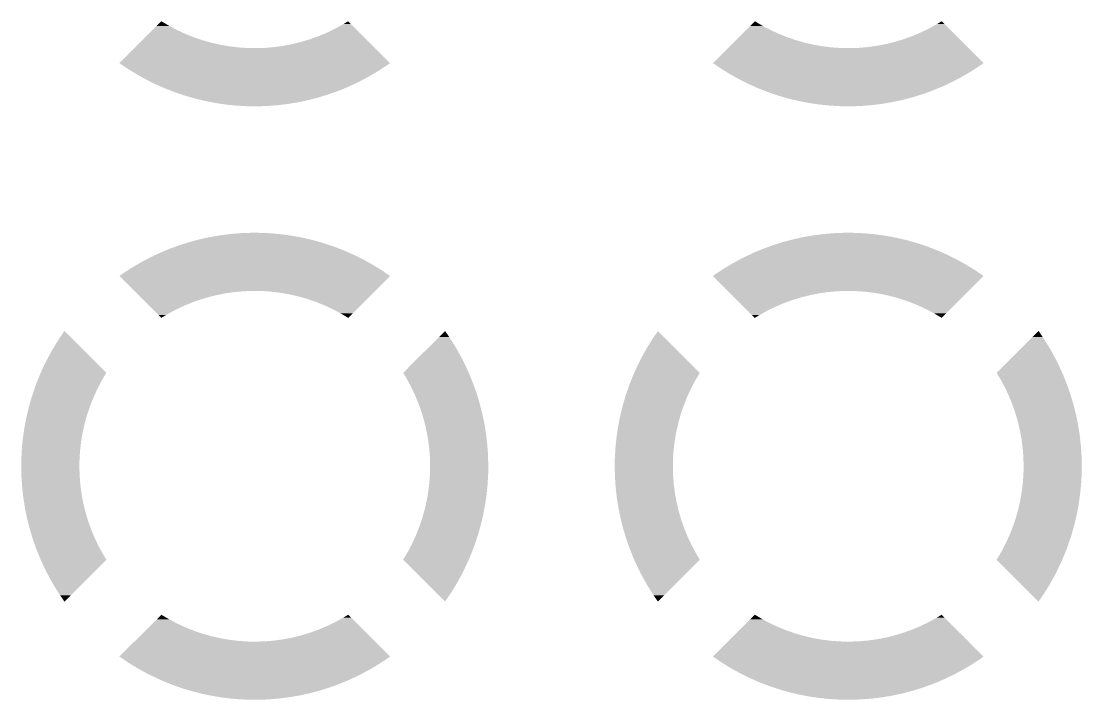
# Model space of a CAD drawing. Extents: x 295 to 953, y 10 to 290.
# Drawn here: x 515.6 to 520.139, y 120.134 to 123.038 of the extents above; entities that cross this region are included whole.
import ezdxf

# ---------------------------------------------------------------- set-up
doc = ezdxf.new("R2010")
doc.units = 0
doc.header["$LTSCALE"] = 5
doc.header["$MEASUREMENT"] = 0
doc.layers.get('0').update_dxf_attribs({"linetype": 'CONTINUOUS', "lineweight": 25})

msp = doc.modelspace()

# ---------------------------------------------------------------- linework, layer by layer
for points in [[(516.1617, 123), (516.1799, 123.0182), (516.2679, 123), (516.2334, 123.0182)], [(516.1799, 123.0182), (516.1998, 123.0381), (516.2334, 123.0182), (516.1998, 123.0381)], [(516.9104, 122.99), (516.9455, 123.0071), (517.0477, 122.99), (517.0306, 123.0071)], [(516.9455, 123.0071), (516.9797, 123.026), (517.0306, 123.0071), (517.0117, 123.026)], [(516.9797, 123.026), (516.9996, 123.0381), (517.0117, 123.026), (516.9996, 123.0381)], [(518.7017, 123), (518.7199, 123.0182), (518.8079, 123), (518.7734, 123.0182)], [(518.7199, 123.0182), (518.7398, 123.0381), (518.7734, 123.0182), (518.7398, 123.0381)], [(519.4504, 122.99), (519.4855, 123.0071), (519.5877, 122.99), (519.5706, 123.0071)], [(519.4855, 123.0071), (519.5197, 123.026), (519.5706, 123.0071), (519.5517, 123.026)], [(519.5197, 123.026), (519.5396, 123.0381), (519.5517, 123.026), (519.5396, 123.0381)], [(516.1183, 122.9566), (516.1309, 122.9692), (516.3767, 122.9566), (516.3397, 122.9692)], [(516.1309, 122.9692), (516.1454, 122.9837), (516.3397, 122.9692), (516.3034, 122.9837)], [(516.1454, 122.9837), (516.1617, 123), (516.3034, 122.9837), (516.2679, 123)], [(516.8004, 122.9501), (516.8377, 122.9615), (517.0877, 122.9501), (517.0762, 122.9615)], [(516.8377, 122.9615), (516.8744, 122.9748), (517.0762, 122.9615), (517.0629, 122.9748)], [(516.8744, 122.9748), (516.9104, 122.99), (517.0629, 122.9748), (517.0477, 122.99)], [(518.6583, 122.9566), (518.6709, 122.9692), (518.9167, 122.9566), (518.8797, 122.9692)], [(518.6709, 122.9692), (518.6854, 122.9837), (518.8797, 122.9692), (518.8434, 122.9837)], [(518.6854, 122.9837), (518.7017, 123), (518.8434, 122.9837), (518.8079, 123)], [(519.3404, 122.9501), (519.3777, 122.9615), (519.6277, 122.9501), (519.6162, 122.9615)], [(519.3777, 122.9615), (519.4144, 122.9748), (519.6162, 122.9615), (519.6029, 122.9748)], [(519.4144, 122.9748), (519.4504, 122.99), (519.6029, 122.9748), (519.5877, 122.99)], [(516.0204, 122.8588), (516.0844, 122.9228), (517.1789, 122.8588), (517.1149, 122.9228)], [(516.0844, 122.9228), (516.0851, 122.9234), (516.6076, 122.9228), (516.5685, 122.9234)], [(516.0851, 122.9234), (516.0877, 122.926), (516.5685, 122.9234), (516.5296, 122.926)], [(516.0877, 122.926), (516.0924, 122.9307), (516.5296, 122.926), (516.4908, 122.9307)], [(516.0924, 122.9307), (516.099, 122.9373), (516.4908, 122.9307), (516.4523, 122.9373)], [(516.099, 122.9373), (516.1077, 122.946), (516.4523, 122.9373), (516.4142, 122.946)], [(516.1077, 122.946), (516.1183, 122.9566), (516.4142, 122.946), (516.3767, 122.9566)], [(516.6076, 122.9228), (516.6466, 122.9242), (517.1149, 122.9228), (517.1135, 122.9242)], [(516.6466, 122.9242), (516.6855, 122.9277), (517.1135, 122.9242), (517.1101, 122.9277)], [(516.6855, 122.9277), (516.7241, 122.9331), (517.1101, 122.9277), (517.1046, 122.9331)], [(516.7241, 122.9331), (516.7625, 122.9406), (517.1046, 122.9331), (517.0971, 122.9406)], [(516.7625, 122.9406), (516.8004, 122.9501), (517.0971, 122.9406), (517.0877, 122.9501)], [(518.5604, 122.8588), (518.6244, 122.9228), (519.7189, 122.8588), (519.6549, 122.9228)], [(518.6244, 122.9228), (518.6251, 122.9234), (519.1476, 122.9228), (519.1085, 122.9234)], [(518.6251, 122.9234), (518.6277, 122.926), (519.1085, 122.9234), (519.0696, 122.926)], [(518.6277, 122.926), (518.6324, 122.9307), (519.0696, 122.926), (519.0308, 122.9307)], [(518.6324, 122.9307), (518.639, 122.9373), (519.0308, 122.9307), (518.9923, 122.9373)], [(518.639, 122.9373), (518.6477, 122.946), (518.9923, 122.9373), (518.9542, 122.946)], [(518.6477, 122.946), (518.6583, 122.9566), (518.9542, 122.946), (518.9167, 122.9566)], [(519.1476, 122.9228), (519.1866, 122.9242), (519.6549, 122.9228), (519.6535, 122.9242)], [(519.1866, 122.9242), (519.2255, 122.9277), (519.6535, 122.9242), (519.6501, 122.9277)], [(519.2255, 122.9277), (519.2641, 122.9331), (519.6501, 122.9277), (519.6446, 122.9331)], [(519.2641, 122.9331), (519.3025, 122.9406), (519.6446, 122.9331), (519.6371, 122.9406)], [(519.3025, 122.9406), (519.3404, 122.9501), (519.6371, 122.9406), (519.6277, 122.9501)], [(516.0364, 122.848), (516.0204, 122.8588), (517.1634, 122.848), (517.1789, 122.8588)], [(516.0578, 122.8335), (516.0364, 122.848), (517.1412, 122.8335), (517.1634, 122.848)], [(516.0742, 122.8234), (516.0578, 122.8335), (517.1257, 122.8234), (517.1412, 122.8335)], [(518.5764, 122.848), (518.5604, 122.8588), (519.7034, 122.848), (519.7189, 122.8588)], [(518.5978, 122.8335), (518.5764, 122.848), (519.6812, 122.8335), (519.7034, 122.848)], [(518.6142, 122.8234), (518.5978, 122.8335), (519.6657, 122.8234), (519.6812, 122.8335)], [(516.0962, 122.8099), (516.0742, 122.8234), (517.1027, 122.8099), (517.1257, 122.8234)], [(516.1131, 122.8006), (516.0962, 122.8099), (517.0868, 122.8006), (517.1027, 122.8099)], [(516.1356, 122.7881), (516.1131, 122.8006), (517.0633, 122.7881), (517.0868, 122.8006)], [(516.153, 122.7795), (516.1356, 122.7881), (517.047, 122.7795), (517.0633, 122.7881)], [(516.176, 122.7681), (516.153, 122.7795), (517.0229, 122.7681), (517.047, 122.7795)], [(518.6362, 122.8099), (518.6142, 122.8234), (519.6427, 122.8099), (519.6657, 122.8234)], [(518.6531, 122.8006), (518.6362, 122.8099), (519.6268, 122.8006), (519.6427, 122.8099)], [(518.6756, 122.7881), (518.6531, 122.8006), (519.6033, 122.7881), (519.6268, 122.8006)], [(518.693, 122.7795), (518.6756, 122.7881), (519.587, 122.7795), (519.6033, 122.7881)], [(518.716, 122.7681), (518.693, 122.7795), (519.5629, 122.7681), (519.587, 122.7795)], [(516.1938, 122.7602), (516.176, 122.7681), (517.0063, 122.7602), (517.0229, 122.7681)], [(516.2172, 122.7499), (516.1938, 122.7602), (516.9816, 122.7499), (517.0063, 122.7602)], [(516.2354, 122.7428), (516.2172, 122.7499), (516.9647, 122.7428), (516.9816, 122.7499)], [(516.2592, 122.7336), (516.2354, 122.7428), (516.9395, 122.7336), (516.9647, 122.7428)], [(518.7338, 122.7602), (518.716, 122.7681), (519.5463, 122.7602), (519.5629, 122.7681)], [(518.7572, 122.7499), (518.7338, 122.7602), (519.5216, 122.7499), (519.5463, 122.7602)], [(518.7754, 122.7428), (518.7572, 122.7499), (519.5047, 122.7428), (519.5216, 122.7499)], [(518.7992, 122.7336), (518.7754, 122.7428), (519.4795, 122.7336), (519.5047, 122.7428)], [(516.2778, 122.7273), (516.2592, 122.7336), (516.9224, 122.7273), (516.9395, 122.7336)], [(516.3019, 122.7192), (516.2778, 122.7273), (516.8967, 122.7192), (516.9224, 122.7273)], [(516.3209, 122.7137), (516.3019, 122.7192), (516.8794, 122.7137), (516.8967, 122.7192)], [(516.3452, 122.7068), (516.3209, 122.7137), (516.8532, 122.7068), (516.8794, 122.7137)], [(516.3646, 122.7021), (516.3452, 122.7068), (516.8359, 122.7021), (516.8532, 122.7068)], [(516.389, 122.6963), (516.3646, 122.7021), (516.8092, 122.6963), (516.8359, 122.7021)], [(516.4089, 122.6925), (516.389, 122.6963), (516.7918, 122.6925), (516.8092, 122.6963)], [(516.4333, 122.6878), (516.4089, 122.6925), (516.7646, 122.6878), (516.7918, 122.6925)], [(518.8178, 122.7273), (518.7992, 122.7336), (519.4624, 122.7273), (519.4795, 122.7336)], [(518.8419, 122.7192), (518.8178, 122.7273), (519.4367, 122.7192), (519.4624, 122.7273)], [(518.8609, 122.7137), (518.8419, 122.7192), (519.4194, 122.7137), (519.4367, 122.7192)], [(518.8852, 122.7068), (518.8609, 122.7137), (519.3932, 122.7068), (519.4194, 122.7137)], [(518.9046, 122.7021), (518.8852, 122.7068), (519.3759, 122.7021), (519.3932, 122.7068)], [(518.929, 122.6963), (518.9046, 122.7021), (519.3492, 122.6963), (519.3759, 122.7021)], [(518.9489, 122.6925), (518.929, 122.6963), (519.3318, 122.6925), (519.3492, 122.6963)], [(518.9733, 122.6878), (518.9489, 122.6925), (519.3046, 122.6878), (519.3318, 122.6925)], [(516.4537, 122.6848), (516.4333, 122.6878), (516.7474, 122.6848), (516.7646, 122.6878)], [(516.4779, 122.6813), (516.4537, 122.6848), (516.7195, 122.6813), (516.7474, 122.6848)], [(516.4991, 122.6791), (516.4779, 122.6813), (516.7027, 122.6791), (516.7195, 122.6813)], [(516.5227, 122.6768), (516.4991, 122.6791), (516.6736, 122.6768), (516.7027, 122.6791)], [(516.5461, 122.6755), (516.5227, 122.6768), (516.6578, 122.6755), (516.6736, 122.6768)], [(516.5677, 122.6743), (516.5461, 122.6755), (516.6247, 122.6743), (516.6578, 122.6755)], [(516.6128, 122.6739), (516.5677, 122.6743), (516.6128, 122.6739), (516.6247, 122.6743)], [(518.9937, 122.6848), (518.9733, 122.6878), (519.2874, 122.6848), (519.3046, 122.6878)], [(519.0179, 122.6813), (518.9937, 122.6848), (519.2595, 122.6813), (519.2874, 122.6848)], [(519.0391, 122.6791), (519.0179, 122.6813), (519.2427, 122.6791), (519.2595, 122.6813)], [(519.0627, 122.6768), (519.0391, 122.6791), (519.2136, 122.6768), (519.2427, 122.6791)], [(519.0861, 122.6755), (519.0627, 122.6768), (519.1978, 122.6755), (519.2136, 122.6768)], [(519.1077, 122.6743), (519.0861, 122.6755), (519.1647, 122.6743), (519.1978, 122.6755)], [(519.1528, 122.6739), (519.1077, 122.6743), (519.1528, 122.6739), (519.1647, 122.6743)], [(516.32, 122.0929), (516.3462, 122.0999), (516.8785, 122.0929), (516.8542, 122.0999)], [(516.3462, 122.0999), (516.3635, 122.1045), (516.8542, 122.0999), (516.8348, 122.1045)], [(516.3635, 122.1045), (516.3902, 122.1103), (516.8348, 122.1045), (516.8103, 122.1103)], [(516.3902, 122.1103), (516.4075, 122.1141), (516.8103, 122.1103), (516.7905, 122.1141)], [(516.4075, 122.1141), (516.4347, 122.1188), (516.7905, 122.1141), (516.7661, 122.1188)], [(516.4347, 122.1188), (516.4519, 122.1218), (516.7661, 122.1188), (516.7457, 122.1218)], [(516.4519, 122.1218), (516.4799, 122.1253), (516.7457, 122.1218), (516.7215, 122.1253)], [(516.4799, 122.1253), (516.4967, 122.1275), (516.7215, 122.1253), (516.7003, 122.1275)], [(516.4967, 122.1275), (516.5258, 122.1298), (516.7003, 122.1275), (516.6767, 122.1298)], [(516.5258, 122.1298), (516.5416, 122.1311), (516.6767, 122.1298), (516.6533, 122.1311)], [(516.5416, 122.1311), (516.5747, 122.1323), (516.6533, 122.1311), (516.6317, 122.1323)], [(516.5747, 122.1323), (516.5866, 122.1327), (516.6317, 122.1323), (516.5866, 122.1327)], [(518.86, 122.0929), (518.8862, 122.0999), (519.4185, 122.0929), (519.3942, 122.0999)], [(518.8862, 122.0999), (518.9035, 122.1045), (519.3942, 122.0999), (519.3748, 122.1045)], [(518.9035, 122.1045), (518.9302, 122.1103), (519.3748, 122.1045), (519.3503, 122.1103)], [(518.9302, 122.1103), (518.9475, 122.1141), (519.3503, 122.1103), (519.3305, 122.1141)], [(518.9475, 122.1141), (518.9747, 122.1188), (519.3305, 122.1141), (519.3061, 122.1188)], [(518.9747, 122.1188), (518.9919, 122.1218), (519.3061, 122.1188), (519.2857, 122.1218)], [(518.9919, 122.1218), (519.0199, 122.1253), (519.2857, 122.1218), (519.2615, 122.1253)], [(519.0199, 122.1253), (519.0367, 122.1275), (519.2615, 122.1253), (519.2403, 122.1275)], [(519.0367, 122.1275), (519.0658, 122.1298), (519.2403, 122.1275), (519.2167, 122.1298)], [(519.0658, 122.1298), (519.0816, 122.1311), (519.2167, 122.1298), (519.1933, 122.1311)], [(519.0816, 122.1311), (519.1147, 122.1323), (519.1933, 122.1311), (519.1717, 122.1323)], [(519.1147, 122.1323), (519.1266, 122.1327), (519.1717, 122.1323), (519.1266, 122.1327)], [(516.1931, 122.0464), (516.2178, 122.0567), (517.0056, 122.0464), (516.9822, 122.0567)], [(516.2178, 122.0567), (516.2347, 122.0638), (516.9822, 122.0567), (516.964, 122.0638)], [(516.2347, 122.0638), (516.2599, 122.073), (516.964, 122.0638), (516.9402, 122.073)], [(516.2599, 122.073), (516.277, 122.0793), (516.9402, 122.073), (516.9216, 122.0793)], [(516.277, 122.0793), (516.3027, 122.0874), (516.9216, 122.0793), (516.8975, 122.0874)], [(516.3027, 122.0874), (516.32, 122.0929), (516.8975, 122.0874), (516.8785, 122.0929)], [(518.7331, 122.0464), (518.7578, 122.0567), (519.5456, 122.0464), (519.5222, 122.0567)], [(518.7578, 122.0567), (518.7747, 122.0638), (519.5222, 122.0567), (519.504, 122.0638)], [(518.7747, 122.0638), (518.7999, 122.073), (519.504, 122.0638), (519.4802, 122.073)], [(518.7999, 122.073), (518.817, 122.0793), (519.4802, 122.073), (519.4616, 122.0793)], [(518.817, 122.0793), (518.8427, 122.0874), (519.4616, 122.0793), (519.4375, 122.0874)], [(518.8427, 122.0874), (518.86, 122.0929), (519.4375, 122.0874), (519.4185, 122.0929)], [(516.1126, 122.006), (516.1361, 122.0185), (517.0863, 122.006), (517.0638, 122.0185)], [(516.1361, 122.0185), (516.1524, 122.0271), (517.0638, 122.0185), (517.0464, 122.0271)], [(516.1524, 122.0271), (516.1765, 122.0385), (517.0464, 122.0271), (517.0234, 122.0385)], [(516.1765, 122.0385), (516.1931, 122.0464), (517.0234, 122.0385), (517.0056, 122.0464)], [(518.6526, 122.006), (518.6761, 122.0185), (519.6263, 122.006), (519.6038, 122.0185)], [(518.6761, 122.0185), (518.6924, 122.0271), (519.6038, 122.0185), (519.5864, 122.0271)], [(518.6924, 122.0271), (518.7165, 122.0385), (519.5864, 122.0271), (519.5634, 122.0385)], [(518.7165, 122.0385), (518.7331, 122.0464), (519.5634, 122.0385), (519.5456, 122.0464)], [(516.0359, 121.9586), (516.0582, 121.9731), (517.163, 121.9586), (517.1416, 121.9731)], [(516.0582, 121.9731), (516.0737, 121.9832), (517.1416, 121.9731), (517.1252, 121.9832)], [(516.0737, 121.9832), (516.0966, 121.9967), (517.1252, 121.9832), (517.1032, 121.9967)], [(516.0966, 121.9967), (516.1126, 122.006), (517.1032, 121.9967), (517.0863, 122.006)], [(518.5759, 121.9586), (518.5982, 121.9731), (519.703, 121.9586), (519.6816, 121.9731)], [(518.5982, 121.9731), (518.6137, 121.9832), (519.6816, 121.9731), (519.6652, 121.9832)], [(518.6137, 121.9832), (518.6366, 121.9967), (519.6652, 121.9832), (519.6432, 121.9967)], [(518.6366, 121.9967), (518.6526, 122.006), (519.6432, 121.9967), (519.6263, 122.006)], [(516.0205, 121.9478), (516.0359, 121.9586), (517.1789, 121.9478), (517.163, 121.9586)], [(516.0845, 121.8838), (516.0205, 121.9478), (517.1149, 121.8838), (517.1789, 121.9478)], [(518.5605, 121.9478), (518.5759, 121.9586), (519.7189, 121.9478), (519.703, 121.9586)], [(518.6245, 121.8838), (518.5605, 121.9478), (519.6549, 121.8838), (519.7189, 121.9478)], [(516.0859, 121.8824), (516.0845, 121.8838), (516.5528, 121.8824), (516.5918, 121.8838)], [(516.0893, 121.879), (516.0859, 121.8824), (516.5139, 121.879), (516.5528, 121.8824)], [(516.0948, 121.8735), (516.0893, 121.879), (516.4752, 121.8735), (516.5139, 121.879)], [(516.1023, 121.866), (516.0948, 121.8735), (516.4369, 121.866), (516.4752, 121.8735)], [(516.6309, 121.8832), (516.5918, 121.8838), (517.1143, 121.8832), (517.1149, 121.8838)], [(516.6698, 121.8806), (516.6309, 121.8832), (517.1117, 121.8806), (517.1143, 121.8832)], [(516.7086, 121.8759), (516.6698, 121.8806), (517.107, 121.8759), (517.1117, 121.8806)], [(516.7471, 121.8693), (516.7086, 121.8759), (517.1004, 121.8693), (517.107, 121.8759)], [(518.6259, 121.8824), (518.6245, 121.8838), (519.0928, 121.8824), (519.1318, 121.8838)], [(518.6293, 121.879), (518.6259, 121.8824), (519.0539, 121.879), (519.0928, 121.8824)], [(518.6348, 121.8735), (518.6293, 121.879), (519.0152, 121.8735), (519.0539, 121.879)], [(518.6423, 121.866), (518.6348, 121.8735), (518.9769, 121.866), (519.0152, 121.8735)], [(519.1709, 121.8832), (519.1318, 121.8838), (519.6543, 121.8832), (519.6549, 121.8838)], [(519.2098, 121.8806), (519.1709, 121.8832), (519.6517, 121.8806), (519.6543, 121.8832)], [(519.2486, 121.8759), (519.2098, 121.8806), (519.647, 121.8759), (519.6517, 121.8806)], [(519.2871, 121.8693), (519.2486, 121.8759), (519.6404, 121.8693), (519.647, 121.8759)], [(516.1117, 121.8565), (516.1023, 121.866), (516.399, 121.8565), (516.4369, 121.866)], [(516.1231, 121.8451), (516.1117, 121.8565), (516.3617, 121.8451), (516.399, 121.8565)], [(516.1365, 121.8318), (516.1231, 121.8451), (516.325, 121.8318), (516.3617, 121.8451)], [(516.1517, 121.8166), (516.1365, 121.8318), (516.289, 121.8166), (516.325, 121.8318)], [(516.7852, 121.8606), (516.7471, 121.8693), (517.0917, 121.8606), (517.1004, 121.8693)], [(516.8227, 121.85), (516.7852, 121.8606), (517.0811, 121.85), (517.0917, 121.8606)], [(516.8597, 121.8374), (516.8227, 121.85), (517.0685, 121.8374), (517.0811, 121.85)], [(516.896, 121.8229), (516.8597, 121.8374), (517.054, 121.8229), (517.0685, 121.8374)], [(518.6517, 121.8565), (518.6423, 121.866), (518.939, 121.8565), (518.9769, 121.866)], [(518.6631, 121.8451), (518.6517, 121.8565), (518.9017, 121.8451), (518.939, 121.8565)], [(518.6765, 121.8318), (518.6631, 121.8451), (518.865, 121.8318), (518.9017, 121.8451)], [(518.6917, 121.8166), (518.6765, 121.8318), (518.829, 121.8166), (518.865, 121.8318)], [(519.3252, 121.8606), (519.2871, 121.8693), (519.6317, 121.8606), (519.6404, 121.8693)], [(519.3627, 121.85), (519.3252, 121.8606), (519.6211, 121.85), (519.6317, 121.8606)], [(519.3997, 121.8374), (519.3627, 121.85), (519.6085, 121.8374), (519.6211, 121.85)], [(519.436, 121.8229), (519.3997, 121.8374), (519.594, 121.8229), (519.6085, 121.8374)], [(516.1688, 121.7995), (516.1517, 121.8166), (516.2539, 121.7995), (516.289, 121.8166)], [(516.1877, 121.7806), (516.1688, 121.7995), (516.2197, 121.7806), (516.2539, 121.7995)], [(516.9314, 121.8066), (516.896, 121.8229), (517.0377, 121.8066), (517.054, 121.8229)], [(516.966, 121.7884), (516.9314, 121.8066), (517.0195, 121.7884), (517.0377, 121.8066)], [(516.9996, 121.7685), (516.966, 121.7884), (516.9996, 121.7685), (517.0195, 121.7884)], [(518.7088, 121.7995), (518.6917, 121.8166), (518.7939, 121.7995), (518.829, 121.8166)], [(518.7277, 121.7806), (518.7088, 121.7995), (518.7597, 121.7806), (518.7939, 121.7995)], [(519.4714, 121.8066), (519.436, 121.8229), (519.5777, 121.8066), (519.594, 121.8229)], [(519.506, 121.7884), (519.4714, 121.8066), (519.5595, 121.7884), (519.5777, 121.8066)], [(519.5396, 121.7685), (519.506, 121.7884), (519.5396, 121.7685), (519.5595, 121.7884)], [(516.1998, 121.7685), (516.1877, 121.7806), (516.1998, 121.7685), (516.2197, 121.7806)], [(518.7398, 121.7685), (518.7277, 121.7806), (518.7398, 121.7685), (518.7597, 121.7806)], [(515.7599, 121.6752), (515.7852, 121.7125), (515.8225, 121.6752), (515.7852, 121.7125)], [(517.3879, 121.6862), (517.4142, 121.7125), (517.4323, 121.6862), (517.4142, 121.7125)], [(518.2999, 121.6752), (518.3252, 121.7125), (518.3625, 121.6752), (518.3252, 121.7125)], [(519.9279, 121.6862), (519.9542, 121.7125), (519.9723, 121.6862), (519.9542, 121.7125)], [(515.7363, 121.6368), (515.7599, 121.6752), (515.8609, 121.6368), (515.8225, 121.6752)], [(517.3106, 121.609), (517.3498, 121.6481), (517.4787, 121.609), (517.4564, 121.6481)], [(517.3498, 121.6481), (517.3879, 121.6862), (517.4564, 121.6481), (517.4323, 121.6862)], [(518.2763, 121.6368), (518.2999, 121.6752), (518.4009, 121.6368), (518.3625, 121.6752)], [(519.8506, 121.609), (519.8898, 121.6481), (520.0187, 121.609), (519.9964, 121.6481)], [(519.8898, 121.6481), (519.9279, 121.6862), (519.9964, 121.6481), (519.9723, 121.6862)], [(515.7145, 121.5974), (515.7363, 121.6368), (515.9003, 121.5974), (515.8609, 121.6368)], [(517.2705, 121.5689), (517.3106, 121.609), (517.4993, 121.5689), (517.4787, 121.609)], [(518.2545, 121.5974), (518.2763, 121.6368), (518.4403, 121.5974), (518.4009, 121.6368)], [(519.8105, 121.5689), (519.8506, 121.609), (520.0393, 121.5689), (520.0187, 121.609)], [(515.684, 121.5332), (515.6945, 121.557), (515.9645, 121.5332), (515.9407, 121.557)], [(515.6945, 121.557), (515.7145, 121.5974), (515.9407, 121.557), (515.9003, 121.5974)], [(517.2349, 121.5332), (517.2705, 121.5689), (517.5156, 121.5332), (517.4993, 121.5689)], [(518.224, 121.5332), (518.2345, 121.557), (518.5045, 121.5332), (518.4807, 121.557)], [(518.2345, 121.557), (518.2545, 121.5974), (518.4807, 121.557), (518.4403, 121.5974)], [(519.7749, 121.5332), (519.8105, 121.5689), (520.0556, 121.5332), (520.0393, 121.5689)], [(515.67, 121.4996), (515.6763, 121.5158), (515.9446, 121.4996), (515.9542, 121.5158)], [(515.6763, 121.5158), (515.684, 121.5332), (515.9542, 121.5158), (515.9645, 121.5332)], [(517.2381, 121.5279), (517.2349, 121.5332), (517.518, 121.5279), (517.5156, 121.5332)], [(517.2509, 121.5065), (517.2381, 121.5279), (517.5266, 121.5065), (517.518, 121.5279)], [(518.21, 121.4996), (518.2163, 121.5158), (518.4846, 121.4996), (518.4942, 121.5158)], [(518.2163, 121.5158), (518.224, 121.5332), (518.4942, 121.5158), (518.5045, 121.5332)], [(519.7781, 121.5279), (519.7749, 121.5332), (520.058, 121.5279), (520.0556, 121.5332)], [(519.7909, 121.5065), (519.7781, 121.5279), (520.0666, 121.5065), (520.058, 121.5279)], [(515.6456, 121.4311), (515.657, 121.465), (515.9108, 121.4311), (515.9264, 121.465)], [(515.657, 121.465), (515.66, 121.4738), (515.9264, 121.465), (515.931, 121.4738)], [(515.66, 121.4738), (515.67, 121.4996), (515.931, 121.4738), (515.9446, 121.4996)], [(517.2619, 121.4861), (517.2509, 121.5065), (517.5349, 121.4861), (517.5266, 121.5065)], [(517.2695, 121.4721), (517.2619, 121.4861), (517.5398, 121.4721), (517.5349, 121.4861)], [(517.283, 121.4436), (517.2695, 121.4721), (517.5498, 121.4436), (517.5398, 121.4721)], [(518.1856, 121.4311), (518.197, 121.465), (518.4508, 121.4311), (518.4664, 121.465)], [(518.197, 121.465), (518.2, 121.4738), (518.4664, 121.465), (518.471, 121.4738)], [(518.2, 121.4738), (518.21, 121.4996), (518.471, 121.4738), (518.4846, 121.4996)], [(519.8019, 121.4861), (519.7909, 121.5065), (520.0749, 121.4861), (520.0666, 121.5065)], [(519.8095, 121.4721), (519.8019, 121.4861), (520.0798, 121.4721), (520.0749, 121.4861)], [(519.823, 121.4436), (519.8095, 121.4721), (520.0898, 121.4436), (520.0798, 121.4721)], [(515.6347, 121.3933), (515.6452, 121.4296), (515.8956, 121.3933), (515.9101, 121.4296)], [(515.6452, 121.4296), (515.6456, 121.4311), (515.9101, 121.4296), (515.9108, 121.4311)], [(517.2862, 121.4368), (517.283, 121.4436), (517.5519, 121.4368), (517.5498, 121.4436)], [(517.301, 121.4007), (517.2862, 121.4368), (517.5628, 121.4007), (517.5519, 121.4368)], [(518.1747, 121.3933), (518.1852, 121.4296), (518.4356, 121.3933), (518.4501, 121.4296)], [(518.1852, 121.4296), (518.1856, 121.4311), (518.4501, 121.4296), (518.4508, 121.4311)], [(519.8262, 121.4368), (519.823, 121.4436), (520.0919, 121.4368), (520.0898, 121.4436)], [(519.841, 121.4007), (519.8262, 121.4368), (520.1028, 121.4007), (520.0919, 121.4368)], [(515.6256, 121.3563), (515.6331, 121.3878), (515.883, 121.3563), (515.8937, 121.3878)], [(515.6331, 121.3878), (515.6347, 121.3933), (515.8937, 121.3878), (515.8956, 121.3933)], [(517.3011, 121.4004), (517.301, 121.4007), (517.5628, 121.4004), (517.5628, 121.4007)], [(517.314, 121.3638), (517.3011, 121.4004), (517.5721, 121.3638), (517.5628, 121.4004)], [(518.1656, 121.3563), (518.1731, 121.3878), (518.423, 121.3563), (518.4337, 121.3878)], [(518.1731, 121.3878), (518.1747, 121.3933), (518.4337, 121.3878), (518.4356, 121.3933)], [(519.8411, 121.4004), (519.841, 121.4007), (520.1028, 121.4004), (520.1028, 121.4007)], [(519.854, 121.3638), (519.8411, 121.4004), (520.1121, 121.3638), (520.1028, 121.4004)], [(515.6178, 121.3188), (515.6227, 121.344), (515.8724, 121.3188), (515.8795, 121.344)], [(515.6227, 121.344), (515.6256, 121.3563), (515.8795, 121.344), (515.883, 121.3563)], [(517.3161, 121.3567), (517.314, 121.3638), (517.5739, 121.3567), (517.5721, 121.3638)], [(517.325, 121.3264), (517.3161, 121.3567), (517.5801, 121.3264), (517.5739, 121.3567)], [(518.1578, 121.3188), (518.1627, 121.344), (518.4124, 121.3188), (518.4195, 121.344)], [(518.1627, 121.344), (518.1656, 121.3563), (518.4195, 121.344), (518.423, 121.3563)], [(519.8561, 121.3567), (519.854, 121.3638), (520.1139, 121.3567), (520.1121, 121.3638)], [(519.865, 121.3264), (519.8561, 121.3567), (520.1201, 121.3264), (520.1139, 121.3567)], [(515.6114, 121.2807), (515.6142, 121.2997), (515.8637, 121.2807), (515.8681, 121.2997)], [(515.6142, 121.2997), (515.6178, 121.3188), (515.8681, 121.2997), (515.8724, 121.3188)], [(517.3283, 121.3126), (517.325, 121.3264), (517.583, 121.3126), (517.5801, 121.3264)], [(517.3341, 121.2884), (517.3283, 121.3126), (517.5868, 121.2884), (517.583, 121.3126)], [(517.3378, 121.2681), (517.3341, 121.2884), (517.5901, 121.2681), (517.5868, 121.2884)], [(518.1514, 121.2807), (518.1542, 121.2997), (518.4037, 121.2807), (518.4081, 121.2997)], [(518.1542, 121.2997), (518.1578, 121.3188), (518.4081, 121.2997), (518.4124, 121.3188)], [(519.8683, 121.3126), (519.865, 121.3264), (520.123, 121.3126), (520.1201, 121.3264)], [(519.8741, 121.2884), (519.8683, 121.3126), (520.1268, 121.2884), (520.123, 121.3126)], [(519.8778, 121.2681), (519.8741, 121.2884), (520.1301, 121.2681), (520.1268, 121.2884)], [(515.6032, 121.2103), (515.6064, 121.2422), (515.8532, 121.2103), (515.8571, 121.2422)], [(515.6064, 121.2422), (515.6077, 121.2551), (515.8571, 121.2422), (515.8593, 121.2551)], [(515.6077, 121.2551), (515.6114, 121.2807), (515.8593, 121.2551), (515.8637, 121.2807)], [(517.3411, 121.25), (517.3378, 121.2681), (517.5921, 121.25), (517.5901, 121.2681)], [(517.3446, 121.2233), (517.3411, 121.25), (517.5951, 121.2233), (517.5921, 121.25)], [(518.1432, 121.2103), (518.1464, 121.2422), (518.3932, 121.2103), (518.3971, 121.2422)], [(518.1464, 121.2422), (518.1477, 121.2551), (518.3971, 121.2422), (518.3993, 121.2551)], [(518.1477, 121.2551), (518.1514, 121.2807), (518.3993, 121.2551), (518.4037, 121.2807)], [(519.8811, 121.25), (519.8778, 121.2681), (520.1321, 121.25), (520.1301, 121.2681)], [(519.8846, 121.2233), (519.8811, 121.25), (520.1351, 121.2233), (520.1321, 121.25)], [(515.6007, 121.1653), (515.6028, 121.2034), (515.8498, 121.1653), (515.8524, 121.2034)], [(515.6028, 121.2034), (515.6032, 121.2103), (515.8524, 121.2034), (515.8532, 121.2103)], [(517.3462, 121.2113), (517.3446, 121.2233), (517.5959, 121.2113), (517.5951, 121.2233)], [(517.3488, 121.1784), (517.3462, 121.2113), (517.5982, 121.1784), (517.5959, 121.2113)], [(518.1407, 121.1653), (518.1428, 121.2034), (518.3898, 121.1653), (518.3924, 121.2034)], [(518.1428, 121.2034), (518.1432, 121.2103), (518.3924, 121.2034), (518.3932, 121.2103)], [(519.8862, 121.2113), (519.8846, 121.2233), (520.1359, 121.2113), (520.1351, 121.2233)], [(519.8888, 121.1784), (519.8862, 121.2113), (520.1382, 121.1784), (520.1359, 121.2113)], [(515.6002, 121.1333), (515.6007, 121.1645), (515.8491, 121.1333), (515.8498, 121.1645)], [(515.6007, 121.1645), (515.6007, 121.1653), (515.8498, 121.1645), (515.8498, 121.1653)], [(517.3492, 121.1723), (517.3488, 121.1784), (517.5983, 121.1723), (517.5982, 121.1784)], [(517.3503, 121.1333), (517.3492, 121.1723), (517.5992, 121.1333), (517.5983, 121.1723)], [(518.1402, 121.1333), (518.1407, 121.1645), (518.3891, 121.1333), (518.3898, 121.1645)], [(518.1407, 121.1645), (518.1407, 121.1653), (518.3898, 121.1645), (518.3898, 121.1653)], [(519.8892, 121.1723), (519.8888, 121.1784), (520.1383, 121.1723), (520.1382, 121.1784)], [(519.8903, 121.1333), (519.8892, 121.1723), (520.1392, 121.1333), (520.1383, 121.1723)], [(515.6011, 121.0943), (515.6002, 121.1333), (515.8501, 121.0943), (515.8491, 121.1333)], [(517.347, 121.0632), (517.3496, 121.1013), (517.5966, 121.0632), (517.5987, 121.1013)], [(517.3496, 121.1021), (517.3503, 121.1333), (517.5987, 121.1021), (517.5992, 121.1333)], [(517.3496, 121.1013), (517.3496, 121.1021), (517.5987, 121.1013), (517.5987, 121.1021)], [(518.1411, 121.0943), (518.1402, 121.1333), (518.3901, 121.0943), (518.3891, 121.1333)], [(519.887, 121.0632), (519.8896, 121.1013), (520.1366, 121.0632), (520.1387, 121.1013)], [(519.8896, 121.1021), (519.8903, 121.1333), (520.1387, 121.1021), (520.1392, 121.1333)], [(519.8896, 121.1013), (519.8896, 121.1021), (520.1387, 121.1013), (520.1387, 121.1021)], [(515.6012, 121.0883), (515.6011, 121.0943), (515.8506, 121.0883), (515.8501, 121.0943)], [(515.6035, 121.0553), (515.6012, 121.0883), (515.8532, 121.0553), (515.8506, 121.0883)], [(515.6043, 121.0433), (515.6035, 121.0553), (515.8548, 121.0433), (515.8532, 121.0553)], [(517.3423, 121.0244), (517.3462, 121.0563), (517.593, 121.0244), (517.5962, 121.0563)], [(517.3462, 121.0563), (517.347, 121.0632), (517.5962, 121.0563), (517.5966, 121.0632)], [(518.1412, 121.0883), (518.1411, 121.0943), (518.3906, 121.0883), (518.3901, 121.0943)], [(518.1435, 121.0553), (518.1412, 121.0883), (518.3932, 121.0553), (518.3906, 121.0883)], [(518.1443, 121.0433), (518.1435, 121.0553), (518.3948, 121.0433), (518.3932, 121.0553)], [(519.8823, 121.0244), (519.8862, 121.0563), (520.133, 121.0244), (520.1362, 121.0563)], [(519.8862, 121.0563), (519.887, 121.0632), (520.1362, 121.0563), (520.1366, 121.0632)], [(515.6073, 121.0166), (515.6043, 121.0433), (515.8583, 121.0166), (515.8548, 121.0433)], [(515.6093, 120.9985), (515.6073, 121.0166), (515.8616, 120.9985), (515.8583, 121.0166)], [(517.3356, 120.9859), (517.3401, 121.0115), (517.588, 120.9859), (517.5917, 121.0115)], [(517.3401, 121.0115), (517.3423, 121.0244), (517.5917, 121.0115), (517.593, 121.0244)], [(518.1473, 121.0166), (518.1443, 121.0433), (518.3983, 121.0166), (518.3948, 121.0433)], [(518.1493, 120.9985), (518.1473, 121.0166), (518.4016, 120.9985), (518.3983, 121.0166)], [(519.8756, 120.9859), (519.8801, 121.0115), (520.128, 120.9859), (520.1317, 121.0115)], [(519.8801, 121.0115), (519.8823, 121.0244), (520.1317, 121.0115), (520.133, 121.0244)], [(515.6126, 120.9782), (515.6093, 120.9985), (515.8653, 120.9782), (515.8616, 120.9985)], [(515.6164, 120.954), (515.6126, 120.9782), (515.8711, 120.954), (515.8653, 120.9782)], [(517.327, 120.9478), (517.3313, 120.9669), (517.5816, 120.9478), (517.5852, 120.9669)], [(517.3313, 120.9669), (517.3356, 120.9859), (517.5852, 120.9669), (517.588, 120.9859)], [(518.1526, 120.9782), (518.1493, 120.9985), (518.4053, 120.9782), (518.4016, 120.9985)], [(518.1564, 120.954), (518.1526, 120.9782), (518.4111, 120.954), (518.4053, 120.9782)], [(519.867, 120.9478), (519.8713, 120.9669), (520.1216, 120.9478), (520.1252, 120.9669)], [(519.8713, 120.9669), (519.8756, 120.9859), (520.1252, 120.9669), (520.128, 120.9859)], [(515.6193, 120.9402), (515.6164, 120.954), (515.8744, 120.9402), (515.8711, 120.954)], [(515.6255, 120.9099), (515.6193, 120.9402), (515.8833, 120.9099), (515.8744, 120.9402)], [(517.3164, 120.9103), (517.3199, 120.9226), (517.5738, 120.9103), (517.5767, 120.9226)], [(517.3199, 120.9226), (517.327, 120.9478), (517.5767, 120.9226), (517.5816, 120.9478)], [(518.1593, 120.9402), (518.1564, 120.954), (518.4144, 120.9402), (518.4111, 120.954)], [(518.1655, 120.9099), (518.1593, 120.9402), (518.4233, 120.9099), (518.4144, 120.9402)], [(519.8564, 120.9103), (519.8599, 120.9226), (520.1138, 120.9103), (520.1167, 120.9226)], [(519.8599, 120.9226), (519.867, 120.9478), (520.1167, 120.9226), (520.1216, 120.9478)], [(515.6273, 120.9028), (515.6255, 120.9099), (515.8854, 120.9028), (515.8833, 120.9099)], [(515.6366, 120.8662), (515.6273, 120.9028), (515.8983, 120.8662), (515.8854, 120.9028)], [(517.2893, 120.837), (517.3038, 120.8733), (517.5542, 120.837), (517.5647, 120.8733)], [(517.3038, 120.8733), (517.3057, 120.8788), (517.5647, 120.8733), (517.5662, 120.8788)], [(517.3057, 120.8788), (517.3164, 120.9103), (517.5662, 120.8788), (517.5738, 120.9103)], [(518.1673, 120.9028), (518.1655, 120.9099), (518.4254, 120.9028), (518.4233, 120.9099)], [(518.1766, 120.8662), (518.1673, 120.9028), (518.4383, 120.8662), (518.4254, 120.9028)], [(519.8293, 120.837), (519.8438, 120.8733), (520.0942, 120.837), (520.1047, 120.8733)], [(519.8438, 120.8733), (519.8457, 120.8788), (520.1047, 120.8733), (520.1062, 120.8788)], [(519.8457, 120.8788), (519.8564, 120.9103), (520.1062, 120.8788), (520.1138, 120.9103)], [(515.6366, 120.8659), (515.6366, 120.8662), (515.8984, 120.8659), (515.8983, 120.8662)], [(515.6475, 120.8298), (515.6366, 120.8659), (515.9132, 120.8298), (515.8984, 120.8659)], [(515.6496, 120.823), (515.6475, 120.8298), (515.9164, 120.823), (515.9132, 120.8298)], [(517.273, 120.8016), (517.2886, 120.8355), (517.5423, 120.8016), (517.5538, 120.8355)], [(517.2886, 120.8355), (517.2893, 120.837), (517.5538, 120.8355), (517.5542, 120.837)], [(518.1766, 120.8659), (518.1766, 120.8662), (518.4384, 120.8659), (518.4383, 120.8662)], [(518.1875, 120.8298), (518.1766, 120.8659), (518.4532, 120.8298), (518.4384, 120.8659)], [(518.1896, 120.823), (518.1875, 120.8298), (518.4564, 120.823), (518.4532, 120.8298)], [(519.813, 120.8016), (519.8286, 120.8355), (520.0823, 120.8016), (520.0938, 120.8355)], [(519.8286, 120.8355), (519.8293, 120.837), (520.0938, 120.8355), (520.0942, 120.837)], [(515.6596, 120.7945), (515.6496, 120.823), (515.9299, 120.7945), (515.9164, 120.823)], [(515.6645, 120.7805), (515.6596, 120.7945), (515.9375, 120.7805), (515.9299, 120.7945)], [(517.2548, 120.767), (517.2684, 120.7928), (517.5294, 120.767), (517.5394, 120.7928)], [(517.2684, 120.7928), (517.273, 120.8016), (517.5394, 120.7928), (517.5423, 120.8016)], [(518.1996, 120.7945), (518.1896, 120.823), (518.4699, 120.7945), (518.4564, 120.823)], [(518.2045, 120.7805), (518.1996, 120.7945), (518.4775, 120.7805), (518.4699, 120.7945)], [(519.7948, 120.767), (519.8084, 120.7928), (520.0694, 120.767), (520.0794, 120.7928)], [(519.8084, 120.7928), (519.813, 120.8016), (520.0794, 120.7928), (520.0823, 120.8016)], [(515.6728, 120.7601), (515.6645, 120.7805), (515.9485, 120.7601), (515.9375, 120.7805)], [(515.6814, 120.7387), (515.6728, 120.7601), (515.9613, 120.7387), (515.9485, 120.7601)], [(515.6838, 120.7334), (515.6814, 120.7387), (515.9645, 120.7334), (515.9613, 120.7387)], [(517.2349, 120.7334), (517.2452, 120.7508), (517.5154, 120.7334), (517.5231, 120.7508)], [(517.2452, 120.7508), (517.2548, 120.767), (517.5231, 120.7508), (517.5294, 120.767)], [(518.2128, 120.7601), (518.2045, 120.7805), (518.4885, 120.7601), (518.4775, 120.7805)], [(518.2214, 120.7387), (518.2128, 120.7601), (518.5013, 120.7387), (518.4885, 120.7601)], [(518.2238, 120.7334), (518.2214, 120.7387), (518.5045, 120.7334), (518.5013, 120.7387)], [(519.7749, 120.7334), (519.7852, 120.7508), (520.0554, 120.7334), (520.0631, 120.7508)], [(519.7852, 120.7508), (519.7948, 120.767), (520.0631, 120.7508), (520.0694, 120.767)], [(515.7001, 120.6977), (515.6838, 120.7334), (515.9289, 120.6977), (515.9645, 120.7334)], [(515.7206, 120.6576), (515.7001, 120.6977), (515.8888, 120.6576), (515.9289, 120.6977)], [(517.2587, 120.7096), (517.2349, 120.7334), (517.5049, 120.7096), (517.5154, 120.7334)], [(517.2991, 120.6692), (517.2587, 120.7096), (517.4849, 120.6692), (517.5049, 120.7096)], [(518.2401, 120.6977), (518.2238, 120.7334), (518.4689, 120.6977), (518.5045, 120.7334)], [(518.2606, 120.6576), (518.2401, 120.6977), (518.4288, 120.6576), (518.4689, 120.6977)], [(519.7987, 120.7096), (519.7749, 120.7334), (520.0449, 120.7096), (520.0554, 120.7334)], [(519.8391, 120.6692), (519.7987, 120.7096), (520.0249, 120.6692), (520.0449, 120.7096)], [(515.743, 120.6185), (515.7206, 120.6576), (515.8496, 120.6185), (515.8888, 120.6576)], [(517.3385, 120.6298), (517.2991, 120.6692), (517.4631, 120.6298), (517.4849, 120.6692)], [(518.283, 120.6185), (518.2606, 120.6576), (518.3896, 120.6185), (518.4288, 120.6576)], [(519.8785, 120.6298), (519.8391, 120.6692), (520.0031, 120.6298), (520.0249, 120.6692)], [(515.7671, 120.5804), (515.743, 120.6185), (515.8115, 120.5804), (515.8496, 120.6185)], [(517.3769, 120.5914), (517.3385, 120.6298), (517.4395, 120.5914), (517.4631, 120.6298)], [(518.3071, 120.5804), (518.283, 120.6185), (518.3515, 120.5804), (518.3896, 120.6185)], [(519.9169, 120.5914), (519.8785, 120.6298), (519.9795, 120.5914), (520.0031, 120.6298)], [(515.7852, 120.5541), (515.7671, 120.5804), (515.7852, 120.5541), (515.8115, 120.5804)], [(517.4142, 120.5541), (517.3769, 120.5914), (517.4142, 120.5541), (517.4395, 120.5914)], [(518.3252, 120.5541), (518.3071, 120.5804), (518.3252, 120.5541), (518.3515, 120.5804)], [(519.9542, 120.5541), (519.9169, 120.5914), (519.9542, 120.5541), (519.9795, 120.5914)], [(516.1617, 120.46), (516.1799, 120.4782), (516.2679, 120.46), (516.2334, 120.4782)], [(516.1799, 120.4782), (516.1998, 120.4981), (516.2334, 120.4782), (516.1998, 120.4981)], [(516.9104, 120.45), (516.9455, 120.4671), (517.0477, 120.45), (517.0306, 120.4671)], [(516.9455, 120.4671), (516.9797, 120.486), (517.0306, 120.4671), (517.0117, 120.486)], [(516.9797, 120.486), (516.9996, 120.4981), (517.0117, 120.486), (516.9996, 120.4981)], [(518.7017, 120.46), (518.7199, 120.4782), (518.8079, 120.46), (518.7734, 120.4782)], [(518.7199, 120.4782), (518.7398, 120.4981), (518.7734, 120.4782), (518.7398, 120.4981)], [(519.4504, 120.45), (519.4855, 120.4671), (519.5877, 120.45), (519.5706, 120.4671)], [(519.4855, 120.4671), (519.5197, 120.486), (519.5706, 120.4671), (519.5517, 120.486)], [(519.5197, 120.486), (519.5396, 120.4981), (519.5517, 120.486), (519.5396, 120.4981)], [(516.1183, 120.4166), (516.1309, 120.4292), (516.3767, 120.4166), (516.3397, 120.4292)], [(516.1309, 120.4292), (516.1454, 120.4437), (516.3397, 120.4292), (516.3034, 120.4437)], [(516.1454, 120.4437), (516.1617, 120.46), (516.3034, 120.4437), (516.2679, 120.46)], [(516.8004, 120.4101), (516.8377, 120.4215), (517.0877, 120.4101), (517.0762, 120.4215)], [(516.8377, 120.4215), (516.8744, 120.4348), (517.0762, 120.4215), (517.0629, 120.4348)], [(516.8744, 120.4348), (516.9104, 120.45), (517.0629, 120.4348), (517.0477, 120.45)], [(518.6583, 120.4166), (518.6709, 120.4292), (518.9167, 120.4166), (518.8797, 120.4292)], [(518.6709, 120.4292), (518.6854, 120.4437), (518.8797, 120.4292), (518.8434, 120.4437)], [(518.6854, 120.4437), (518.7017, 120.46), (518.8434, 120.4437), (518.8079, 120.46)], [(519.3404, 120.4101), (519.3777, 120.4215), (519.6277, 120.4101), (519.6162, 120.4215)], [(519.3777, 120.4215), (519.4144, 120.4348), (519.6162, 120.4215), (519.6029, 120.4348)], [(519.4144, 120.4348), (519.4504, 120.45), (519.6029, 120.4348), (519.5877, 120.45)], [(516.0204, 120.3188), (516.0844, 120.3828), (517.1789, 120.3188), (517.1149, 120.3828)], [(516.0844, 120.3828), (516.0851, 120.3834), (516.6076, 120.3828), (516.5685, 120.3834)], [(516.0851, 120.3834), (516.0877, 120.386), (516.5685, 120.3834), (516.5296, 120.386)], [(516.0877, 120.386), (516.0924, 120.3907), (516.5296, 120.386), (516.4908, 120.3907)], [(516.0924, 120.3907), (516.099, 120.3973), (516.4908, 120.3907), (516.4523, 120.3973)], [(516.099, 120.3973), (516.1077, 120.406), (516.4523, 120.3973), (516.4142, 120.406)], [(516.1077, 120.406), (516.1183, 120.4166), (516.4142, 120.406), (516.3767, 120.4166)], [(516.6076, 120.3828), (516.6466, 120.3842), (517.1149, 120.3828), (517.1135, 120.3842)], [(516.6466, 120.3842), (516.6855, 120.3877), (517.1135, 120.3842), (517.1101, 120.3877)], [(516.6855, 120.3877), (516.7241, 120.3931), (517.1101, 120.3877), (517.1046, 120.3931)], [(516.7241, 120.3931), (516.7625, 120.4006), (517.1046, 120.3931), (517.0971, 120.4006)], [(516.7625, 120.4006), (516.8004, 120.4101), (517.0971, 120.4006), (517.0877, 120.4101)], [(518.5604, 120.3188), (518.6244, 120.3828), (519.7189, 120.3188), (519.6549, 120.3828)], [(518.6244, 120.3828), (518.6251, 120.3834), (519.1476, 120.3828), (519.1085, 120.3834)], [(518.6251, 120.3834), (518.6277, 120.386), (519.1085, 120.3834), (519.0696, 120.386)], [(518.6277, 120.386), (518.6324, 120.3907), (519.0696, 120.386), (519.0308, 120.3907)], [(518.6324, 120.3907), (518.639, 120.3973), (519.0308, 120.3907), (518.9923, 120.3973)], [(518.639, 120.3973), (518.6477, 120.406), (518.9923, 120.3973), (518.9542, 120.406)], [(518.6477, 120.406), (518.6583, 120.4166), (518.9542, 120.406), (518.9167, 120.4166)], [(519.1476, 120.3828), (519.1866, 120.3842), (519.6549, 120.3828), (519.6535, 120.3842)], [(519.1866, 120.3842), (519.2255, 120.3877), (519.6535, 120.3842), (519.6501, 120.3877)], [(519.2255, 120.3877), (519.2641, 120.3931), (519.6501, 120.3877), (519.6446, 120.3931)], [(519.2641, 120.3931), (519.3025, 120.4006), (519.6446, 120.3931), (519.6371, 120.4006)], [(519.3025, 120.4006), (519.3404, 120.4101), (519.6371, 120.4006), (519.6277, 120.4101)], [(516.0364, 120.308), (516.0204, 120.3188), (517.1634, 120.308), (517.1789, 120.3188)], [(516.0578, 120.2935), (516.0364, 120.308), (517.1412, 120.2935), (517.1634, 120.308)], [(516.0742, 120.2834), (516.0578, 120.2935), (517.1257, 120.2834), (517.1412, 120.2935)], [(516.0962, 120.2699), (516.0742, 120.2834), (517.1027, 120.2699), (517.1257, 120.2834)], [(518.5764, 120.308), (518.5604, 120.3188), (519.7034, 120.308), (519.7189, 120.3188)], [(518.5978, 120.2935), (518.5764, 120.308), (519.6812, 120.2935), (519.7034, 120.308)], [(518.6142, 120.2834), (518.5978, 120.2935), (519.6657, 120.2834), (519.6812, 120.2935)], [(518.6362, 120.2699), (518.6142, 120.2834), (519.6427, 120.2699), (519.6657, 120.2834)], [(516.1131, 120.2606), (516.0962, 120.2699), (517.0868, 120.2606), (517.1027, 120.2699)], [(516.1356, 120.2481), (516.1131, 120.2606), (517.0633, 120.2481), (517.0868, 120.2606)], [(516.153, 120.2395), (516.1356, 120.2481), (517.047, 120.2395), (517.0633, 120.2481)], [(516.176, 120.2281), (516.153, 120.2395), (517.0229, 120.2281), (517.047, 120.2395)], [(518.6531, 120.2606), (518.6362, 120.2699), (519.6268, 120.2606), (519.6427, 120.2699)], [(518.6756, 120.2481), (518.6531, 120.2606), (519.6033, 120.2481), (519.6268, 120.2606)], [(518.693, 120.2395), (518.6756, 120.2481), (519.587, 120.2395), (519.6033, 120.2481)], [(518.716, 120.2281), (518.693, 120.2395), (519.5629, 120.2281), (519.587, 120.2395)], [(516.1938, 120.2202), (516.176, 120.2281), (517.0063, 120.2202), (517.0229, 120.2281)], [(516.2172, 120.2099), (516.1938, 120.2202), (516.9816, 120.2099), (517.0063, 120.2202)], [(516.2354, 120.2028), (516.2172, 120.2099), (516.9647, 120.2028), (516.9816, 120.2099)], [(516.2592, 120.1936), (516.2354, 120.2028), (516.9395, 120.1936), (516.9647, 120.2028)], [(516.2778, 120.1873), (516.2592, 120.1936), (516.9224, 120.1873), (516.9395, 120.1936)], [(518.7338, 120.2202), (518.716, 120.2281), (519.5463, 120.2202), (519.5629, 120.2281)], [(518.7572, 120.2099), (518.7338, 120.2202), (519.5216, 120.2099), (519.5463, 120.2202)], [(518.7754, 120.2028), (518.7572, 120.2099), (519.5047, 120.2028), (519.5216, 120.2099)], [(518.7992, 120.1936), (518.7754, 120.2028), (519.4795, 120.1936), (519.5047, 120.2028)], [(518.8178, 120.1873), (518.7992, 120.1936), (519.4624, 120.1873), (519.4795, 120.1936)], [(516.3019, 120.1792), (516.2778, 120.1873), (516.8967, 120.1792), (516.9224, 120.1873)], [(516.3209, 120.1737), (516.3019, 120.1792), (516.8794, 120.1737), (516.8967, 120.1792)], [(516.3452, 120.1668), (516.3209, 120.1737), (516.8532, 120.1668), (516.8794, 120.1737)], [(516.3646, 120.1621), (516.3452, 120.1668), (516.8359, 120.1621), (516.8532, 120.1668)], [(516.389, 120.1563), (516.3646, 120.1621), (516.8092, 120.1563), (516.8359, 120.1621)], [(516.4089, 120.1525), (516.389, 120.1563), (516.7918, 120.1525), (516.8092, 120.1563)], [(516.4333, 120.1478), (516.4089, 120.1525), (516.7646, 120.1478), (516.7918, 120.1525)], [(516.4537, 120.1448), (516.4333, 120.1478), (516.7474, 120.1448), (516.7646, 120.1478)], [(518.8419, 120.1792), (518.8178, 120.1873), (519.4367, 120.1792), (519.4624, 120.1873)], [(518.8609, 120.1737), (518.8419, 120.1792), (519.4194, 120.1737), (519.4367, 120.1792)], [(518.8852, 120.1668), (518.8609, 120.1737), (519.3932, 120.1668), (519.4194, 120.1737)], [(518.9046, 120.1621), (518.8852, 120.1668), (519.3759, 120.1621), (519.3932, 120.1668)], [(518.929, 120.1563), (518.9046, 120.1621), (519.3492, 120.1563), (519.3759, 120.1621)], [(518.9489, 120.1525), (518.929, 120.1563), (519.3318, 120.1525), (519.3492, 120.1563)], [(518.9733, 120.1478), (518.9489, 120.1525), (519.3046, 120.1478), (519.3318, 120.1525)], [(518.9937, 120.1448), (518.9733, 120.1478), (519.2874, 120.1448), (519.3046, 120.1478)], [(516.4779, 120.1413), (516.4537, 120.1448), (516.7195, 120.1413), (516.7474, 120.1448)], [(516.4991, 120.1391), (516.4779, 120.1413), (516.7027, 120.1391), (516.7195, 120.1413)], [(516.5227, 120.1368), (516.4991, 120.1391), (516.6736, 120.1368), (516.7027, 120.1391)], [(516.5461, 120.1355), (516.5227, 120.1368), (516.6578, 120.1355), (516.6736, 120.1368)], [(516.5677, 120.1343), (516.5461, 120.1355), (516.6247, 120.1343), (516.6578, 120.1355)], [(516.6128, 120.1339), (516.5677, 120.1343), (516.6128, 120.1339), (516.6247, 120.1343)], [(519.0179, 120.1413), (518.9937, 120.1448), (519.2595, 120.1413), (519.2874, 120.1448)], [(519.0391, 120.1391), (519.0179, 120.1413), (519.2427, 120.1391), (519.2595, 120.1413)], [(519.0627, 120.1368), (519.0391, 120.1391), (519.2136, 120.1368), (519.2427, 120.1391)], [(519.0861, 120.1355), (519.0627, 120.1368), (519.1978, 120.1355), (519.2136, 120.1368)], [(519.1077, 120.1343), (519.0861, 120.1355), (519.1647, 120.1343), (519.1978, 120.1355)], [(519.1528, 120.1339), (519.1077, 120.1343), (519.1528, 120.1339), (519.1647, 120.1343)]]:
    msp.add_solid(points)

doc.saveas('drawing.dxf')
